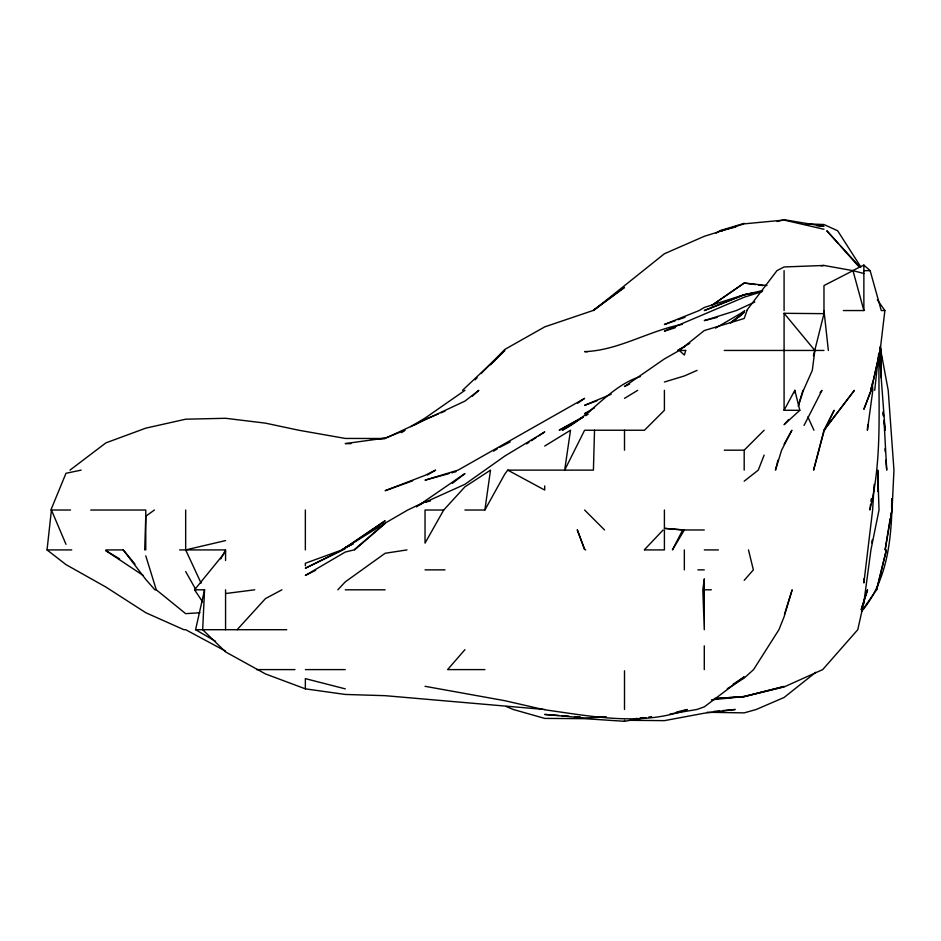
<?xml version="1.0" encoding="UTF-8"?>
<svg xmlns="http://www.w3.org/2000/svg" width="941" height="941" viewBox="0 0 941 941"><rect width="100%" height="100%" fill="white"/><g stroke="black" fill="none" stroke-linecap="round" stroke-linejoin="round"><path stroke-width="1.41" d="M892.139 498.624C891.645 537.864 887.869 580.526 861.474 611.579M891.597 507.175L891.821 498.624M594.524 430.237L593.418 470.124L507.764 470.124L504.823 474.029L484.874 510.022L464.925 510.022M144.702 549.92L145.773 516.256L154.406 510.022M864.038 578.656L863.873 582.961L872.625 510.022L874.177 484.38M202.609 601.899L194.564 589.807L204.55 589.807L202.68 629.705L225.569 651.913L265.456 673.932L305.355 688.847L345.253 694.446L385.14 695.681L544.721 709.49M867.778 424.532L867.402 430.237L872.813 390.339L872.295 383.222M225.569 651.113L185.671 629.705L183.895 629.705L145.773 612.709L105.886 587.055L65.988 564.612L47.05 549.92L51.426 510.022L65.988 544.333M874.707 390.339L878.741 353.298M880.141 350.452L871.072 390.339L863.873 409.311L871.143 390.339L880.141 350.452L884.881 310.554L877.318 299.803M870.578 504.329L869.837 510.022C882.729 458.832 878.094 405.595 879.07 353.298M870.954 501.471L871.319 498.624M484.874 510.022L490.508 470.124L464.925 486.838L443.705 510.022L425.038 543.133L425.038 510.022L443.705 510.022M890.151 518.573L885.128 549.92L892.044 510.022L893.95 470.124L888.21 390.339L880.258 347.594M890.609 515.727L891.068 512.869M871.684 542.792L872.225 539.946M215.571 641.292L195.587 629.705L204.55 589.807M876.659 589.807L886.375 549.92L876.589 589.807L863.873 607.957M863.873 273.49L852.981 270.655L823.975 285.57L823.975 313.659L813.424 355.769M777.984 460.161L775.466 470.124L781.606 450.186L791.899 430.237L784.088 444.246M823.598 431.613L813.589 470.124L823.975 431.437L834.149 410.288L823.975 430.237L854.393 390.339L823.975 430.202M861.274 609.545L867.567 589.807L861.274 609.439M798.544 404.971L802.92 390.339M784.512 614.155L792.157 589.807L784.088 616.802L778.925 629.705L753.576 669.604L744.19 678.049L727.264 688.73M798.25 406.3L803.414 390.339L812.306 370.389L814.859 350.452L784.088 313.306L823.975 313.659M747.001 310.554L744.19 318.493L704.291 330.55L679.343 350.452L664.405 358.921L624.506 386.504L629.658 383.975M764.139 455.115L758.281 470.124L744.19 481.18M804.026 425.461L821.999 390.339L820.093 392.562M704.291 529.971L682.719 529.971L672.427 549.92L684.342 529.971L664.405 528.371L664.405 510.022M220.735 558.93L225.569 549.92L179.625 549.92M862.497 605.392L863.873 602.828M799.838 410.288L784.088 410.288L794.816 390.339L799.838 410.288L784.088 424.673L788.676 419.533M746.613 310.554L776.96 270.655L784.088 266.962L823.975 265.456L852.981 270.655L863.873 310.554L843.312 310.554M194.564 589.807L225.569 551.72M744.731 310.554L733.686 321.257M464.925 649.655L447.61 669.604L484.874 669.604M744.19 580.35L753.365 569.87L748.483 549.92M237.132 629.705L265.456 598.594L281.924 589.807M337.831 589.807L345.253 581.879L385.14 553.273L406.947 549.92M644.456 549.709L663.134 529.971M475.076 379.846L477.111 377.741M481.169 373.542L504.823 349.417L544.721 326.88L592.889 310.554L624.506 287.393L593.359 310.554L664.405 253.752L704.291 236.309L744.19 223.852L784.088 220.065L823.975 229.263M490.508 364.767L504.823 350.452L462.502 390.339M724.241 450.186L744.19 450.186L764.139 430.237M738.944 317.105L744.19 312.212L730.51 322.892L744.19 312.212M472.417 396.149L478.84 390.339L464.925 401.113L386.445 437.871M354.604 549.92L385.14 523.337L353.934 549.92L345.253 552.061L305.355 575.422L315.647 570.293M815.753 672.297L784.088 697.469L756.199 709.49L744.19 712.878L707.15 712.278M452.398 483.321L464.925 473.558L416.428 506.881M69.999 470.124L105.886 442.882L145.773 428.155L185.671 419.204L225.569 418.286L265.456 423.144L298.779 430.237L345.253 438.435L385.14 438.506L370.895 439M305.355 565.8L305.355 563.259L341.959 549.92L385.14 520.773L342.7 549.92L305.355 568.223L345.253 548.579M401.513 432.695L405.018 430.237L385.14 438.106L345.253 443.587L350.946 443.681M577.574 403.301L584.608 398.361L458.091 470.124L425.038 480.157L448.998 473.594M464.925 390.339L425.038 418.122L410.664 426.673M711.596 305.554L744.19 283.041L766.986 285.523M711.549 305.554L744.19 283.041L755.588 284.582M716.136 233.133L719.689 230.768L744.19 223.323M526.584 443.881L529.007 442.282M531.418 440.694L536.252 437.506M538.675 435.906L544.721 431.919L504.823 456.044L464.925 484.309L425.038 502.294L430.543 500.871M733.31 684.072L744.19 676.885L704.291 706.867L696.881 709.49L670.051 714.007M585.82 415.663L588.243 414.075M583.373 416.839L562.283 430.237C590.96 416.004 609.592 386.233 640.468 376.471M493.602 451.127L497.342 448.81M499.836 447.257L510.198 441.917M345.253 547.956L341.924 549.92L385.14 523.114L407.735 510.022L425.038 501.741L420.109 504.752M544.721 446.046L570.517 430.237L564.671 470.124L584.608 430.237L644.456 430.237L664.405 410.288L664.405 390.339M624.506 398.372L637.68 390.339M689.788 343.277L677.696 350.452L685.295 346.335M427.39 474.993L435.636 470.124L425.038 475.358L385.14 490.708L412.652 480.827M715.513 328.115L744.19 311.377M594.583 407.806L584.608 413.628L589.936 411.405M583.338 416.757L559.177 430.237L582.067 417.828M414.852 424.826L425.038 419.415L438.33 413.922M352.969 543.839L345.253 547.686L352.969 543.969M852.558 270.655L863.873 265.08L870.143 270.655L881.27 310.554L884.881 310.554M754.823 302.014L736.332 310.554L704.291 320.61L717.124 317.399M697.058 370.389L684.342 375.965L664.405 382.022M611.191 394.232L584.608 405.336L596.994 400.76M441 412.817L444.987 411.17M755.588 292.627L744.19 294.709L704.291 310.554L744.19 294.78L762.716 290.546M675.403 320.658L664.405 324.48L699.128 310.554L704.291 307.472L744.19 294.709M678.155 319.693L685.036 317.305M675.403 327.644L664.405 331.126L744.19 297.203L762.069 291.616M451.821 472.829L456.044 471.676M777.207 221.535L784.088 219.7L823.975 226.358L816.859 225.746M682.284 324.363C649.043 330.573 618.508 350.546 584.608 351.616L587.466 351.758M720.677 230.768L735.897 226.922M676.52 712.066L687.295 709.49C641.468 726.593 591.642 716.242 544.721 709.796M201.103 583.161L185.671 549.92L225.569 540.581M81.149 470.124L65.988 473.276L50.873 510.022L70.516 510.022M744.19 294.78L755.588 292.663M506.035 706.468L513.315 709.49L544.721 718.406L584.608 718.665L624.506 721.3L645.879 717.595M648.725 717.101L651.584 716.607M634.481 718.795L637.328 718.383M640.174 717.959L643.032 717.536M821.128 265.821L823.975 265.456M225.569 593.536L254.705 589.807M711.42 699.81L744.19 696.587L784.088 686.954L822.693 669.604L857.769 629.705L863.873 602.393L870.931 549.92L879.012 510.022L877.753 470.124L877.824 491.496M714.113 711.361L719.736 710.867M722.535 710.62L735.168 709.49L704.291 713.196L664.405 720.641L630.211 720.324M199.915 612.732L185.671 613.661L156.277 589.807L145.773 555.825M605.98 717.077L584.608 717.983L544.721 714.442L558.966 715.466M594.583 716.995L605.98 716.666M719.689 230.768L722.488 230.768M863.873 270.655L870.143 270.655M724.241 350.452L823.975 350.452M90.736 510.022L145.773 510.022L145.773 549.92M47.05 549.92L71.739 549.92M105.886 549.92L123.259 549.92L134.975 564.106M644.456 549.92L664.405 549.92L664.405 529.971M704.291 549.92L718.383 549.92M425.038 569.87L444.987 569.87M697.869 569.87L704.291 569.87M156.277 589.807L154.877 589.807L145.773 579.421L123.259 549.92M345.253 589.807L385.14 589.807M704.291 589.807L711.372 589.807M195.587 629.705L286.746 629.705M256.54 669.604L294.945 669.604M305.355 669.604L345.253 669.604M805.461 223.782L823.975 224.523L837.666 230.768L860.886 267.032M561.812 715.666L568.94 716.172M574.633 716.583L580.338 716.983M664.405 528.371L682.719 529.971M758.434 284.97L762.716 285.558M425.038 686.307L504.823 700.692L543.192 709.49M345.253 688.859L305.355 678.626L305.355 688.847M584.608 549.403L577.327 529.971L584.608 549.403L585.725 549.92M507.764 470.124L544.721 490.073L544.721 485.932M119.601 558.883L105.886 550.685L143.361 575.598M584.608 510.022L604.557 529.971M860.262 267.42L826.81 230.768L838.36 243.707M840.278 245.86L858.568 266.35M185.671 571.552L195.951 589.807M807.872 416.934L813.93 430.237M880.247 346.17L881.141 350.452L880.917 377.517L880.376 347.594M880.517 350.452L881.599 357.568M883.058 413.134L883.399 415.993M884.081 421.686L886.728 470.124L885.904 460.161M823.975 310.554L828.362 350.452M883.117 411.711L883.575 415.993M884.034 420.262L885.116 430.237L879.365 353.298M794.816 390.339L795.121 393.185M884.963 448.763L885.199 451.609M879.353 357.568L879.6 366.12M870.99 387.492L871.072 390.339M863.873 265.08L863.873 310.554M784.088 270.655L784.088 310.554M784.088 313.306L784.088 410.288M744.19 450.186L744.19 470.124M704.291 645.844L704.291 669.604M684.342 549.92L684.342 569.87M624.506 430.237L624.506 450.186M624.506 670.804L624.506 709.49M624.506 720.277L624.506 721.3M305.355 510.022L305.355 549.92M225.569 549.92L225.569 560.46M225.569 589.807L225.569 629.705M185.671 510.022L185.671 549.92M704.291 579.091L702.821 589.807L704.291 629.705L704.291 579.091M685.707 350.452L684.342 355.051L679.343 350.452L685.707 350.452M784.088 686.483L744.19 696.587L714.266 698.645L744.19 696.528L784.088 686.483"/></g></svg>
